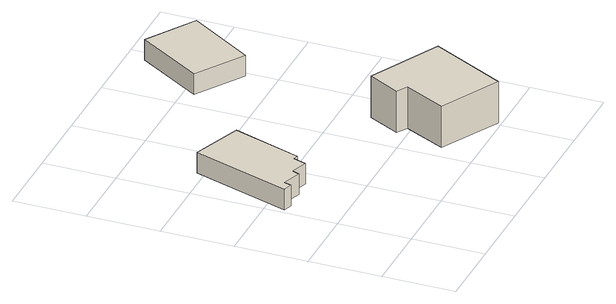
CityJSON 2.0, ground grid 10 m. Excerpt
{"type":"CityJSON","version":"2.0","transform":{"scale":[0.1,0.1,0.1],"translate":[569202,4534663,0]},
"CityObjects":{
"building1":{"type":"Building","geometry":[{"type":"MultiSurface","lod":"1","boundaries":[[[0,1,2,3,4,5,6,7,8,9]],[[0,9,10,11]],[[9,8,12,10]],[[8,7,13,12]],[[7,6,14,13]],[[6,5,15,14]],[[5,4,16,15]],[[4,3,17,16]],[[3,2,18,17]],[[2,1,19,18]],[[1,0,11,19]],[[11,10,12,13,14,15,16,17,18,19]]]}]},
"building2":{"type":"Building","geometry":[{"type":"MultiSurface","lod":"1","boundaries":[[[20,21,22,23,24,25]],[[20,25,26,27]],[[25,24,28,26]],[[24,23,29,28]],[[23,22,30,29]],[[22,21,31,30]],[[21,20,27,31]],[[27,26,28,29,30,31]]]}]},
"building3":{"type":"Building","geometry":[{"type":"MultiSurface","lod":"1","boundaries":[[[32,33,34,35]],[[32,35,36,37]],[[35,34,38,36]],[[34,33,39,38]],[[33,32,37,39]],[[37,36,38,39]]]}]}
},
"vertices":[
[49,172,0],[23,181,0],[20,171,0],[7,175,0],[51,311,0],[120,285,0],[89,190,0],[82,192,0],[76,174,0],[53,182,0],[53,182,30],[49,172,30],[76,174,30],[82,192,30],[89,190,30],[120,285,30],[51,311,30],[7,175,30],[20,171,30],[23,181,30],
[223,49,0],[251,106,0],[236,115,0],[259,159,0],[359,108,0],[306,5,0],[306,5,60],[223,49,60],[359,108,60],[259,159,60],[236,115,60],[251,106,60],
[295,343,0],[228,386,0],[284,475,0],[352,432,0],[352,432,30],[295,343,30],[284,475,30],[228,386,30]
]}
